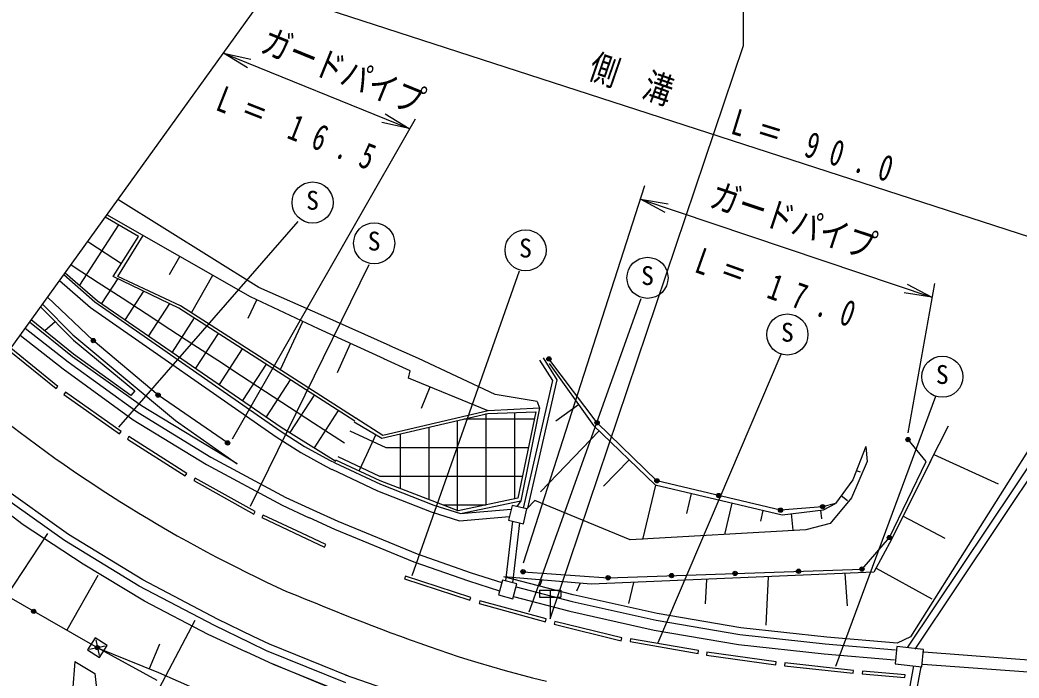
# Model space of a CAD drawing. Units: millimetres, scale not verified. Extents: x 40000 to 680000, y 20000 to 380000.
# Drawn here: x 103672 to 173696, y 295616 to 341696 of the extents above; entities that cross this region are included whole.
import ezdxf
from ezdxf.enums import TextEntityAlignment as Align

# ---------------------------------------------------------------- set-up
doc = ezdxf.new("R2010")
doc.units = ezdxf.units.MM
doc.header["$LTSCALE"] = 1000
doc.layers.add('M-BGD', color=7, linetype='Continuous', lineweight=25)
doc.styles.add('ＭＳ ゴシック', font='')
doc.styles.get('ＭＳ ゴシック').set_extended_font_data('MS Gothic')

msp = doc.modelspace()

# ---------------------------------------------------------------- linework, layer by layer
at = {"layer": 'M-BGD'}
for p, q in [((101009, 315914), (122780, 346125)), ((121130, 343780), (186992, 322423)), ((154374, 339920), (154374, 343118)), ((140840, 299770), (154374, 339920)), ((117948, 339379), (130948, 334099)), ((118571, 312359), (131391, 334773)), ((138965, 303684), (147477, 330096)), ((120405, 322958), (110528, 329124)), ((147170, 329144), (167579, 322276)), ((119819, 322313), (109762, 328060)), ((110583, 327346), (108864, 324708)), ((110592, 313190), (123180, 327584)), ((110527, 323743), (112306, 326607)), ((108417, 326193), (108572, 326092)), ((108572, 326092), (110782, 324652)), ((114148, 323873), (114872, 325140)), ((107246, 324569), (107480, 324417)), ((107480, 324417), (109155, 323324)), ((108864, 324708), (107839, 323137)), ((119827, 307660), (128152, 324585)), ((106742, 323870), (108919, 321962)), ((110523, 323591), (109388, 321850)), ((114916, 321677), (110527, 323743)), ((115710, 321225), (117190, 323815)), ((131157, 302797), (138680, 324120)), ((106449, 323463), (108610, 321567)), ((109155, 323324), (110831, 322232)), ((124967, 320948), (120405, 322958)), ((165933, 312787), (167795, 323247)), ((108812, 319248), (105604, 322291)), ((110831, 322232), (112506, 321140)), ((112339, 322715), (111035, 320715)), ((124602, 320060), (119819, 322313)), ((139366, 300259), (147208, 322199)), ((105246, 321794), (107382, 319642)), ((108610, 321567), (121639, 312510)), ((108919, 321962), (121917, 312925)), ((114155, 321838), (112683, 319579)), ((127228, 313796), (114916, 321677)), ((119656, 320806), (120267, 322102)), ((112506, 321140), (114182, 320048)), ((115886, 320831), (114330, 318444)), ((129624, 318868), (124967, 320948)), ((104032, 320110), (107051, 317748)), ((107351, 318111), (104339, 320535)), ((106137, 320563), (105423, 319922)), ((114182, 320048), (115857, 318956)), ((121924, 317232), (123501, 320579)), ((129195, 317959), (124602, 320060)), ((103681, 319622), (106691, 317268)), ((107382, 319642), (114569, 313650)), ((117569, 319750), (115978, 317309)), ((106333, 316039), (103034, 318724)), ((113355, 315426), (108812, 319248)), ((115857, 318956), (117533, 317863)), ((119252, 318670), (117625, 316174)), ((125916, 317016), (126840, 319036)), ((131605, 317988), (129594, 318882)), ((102917, 318562), (106207, 315884)), ((112194, 314679), (107351, 318111)), ((131022, 317128), (129167, 317973)), ((136970, 315473), (131605, 317988)), ((140337, 318042), (141310, 316507)), ((144123, 313493), (140747, 317965)), ((148399, 298103), (157024, 318289)), ((106691, 317268), (111616, 313707)), ((107051, 317748), (111949, 314207)), ((117533, 317863), (119208, 316771)), ((120935, 317589), (119272, 315039)), ((140084, 317881), (140990, 316452)), ((140762, 317641), (143864, 313305)), ((119208, 316771), (120884, 315679)), ((122618, 316508), (120920, 313904)), ((130910, 316615), (131022, 317128)), ((136495, 314333), (130910, 316615)), ((106207, 315884), (106333, 316039)), ((131816, 314510), (132424, 315997)), ((140990, 316452), (138948, 307520)), ((141310, 316507), (139252, 307504)), ((106860, 315637), (106745, 315474)), ((106745, 315474), (110645, 312706)), ((110761, 312869), (106860, 315637)), ((118222, 312077), (113355, 315426)), ((120884, 315679), (122559, 314587)), ((124301, 315428), (122586, 312797)), ((139920, 314976), (136970, 315473)), ((160847, 296443), (167876, 315351)), ((118899, 310622), (112194, 314679)), ((122559, 314587), (124234, 313495)), ((140083, 314501), (136495, 314333)), ((140083, 314501), (138782, 308014)), ((139920, 314976), (140083, 314501)), ((141226, 313632), (142816, 314769)), ((111616, 313707), (116754, 310560)), ((111949, 314207), (117053, 311080)), ((125984, 314347), (124285, 311742)), ((129098, 312600), (127207, 313806)), ((129033, 312409), (136465, 314144)), ((136495, 314333), (129098, 312600)), ((134792, 313754), (137323, 313754)), ((136323, 314139), (136323, 312754)), ((136465, 314144), (139819, 314260)), ((137323, 313754), (139715, 313754)), ((138323, 314208), (138323, 312754)), ((139819, 314260), (138576, 308216)), ((176638, 313862), (165874, 297770)), ((175869, 314005), (166087, 298499)), ((114569, 313650), (118899, 310622)), ((124234, 313495), (126414, 312074)), ((127089, 313554), (129033, 312409)), ((132323, 313177), (132323, 310754)), ((134323, 313644), (134323, 310754)), ((143864, 313305), (148190, 309137)), ((148316, 309425), (144123, 313493)), ((177060, 313594), (166392, 297629)), ((167446, 310717), (168745, 313269)), ((110645, 312706), (110761, 312869)), ((111312, 312522), (111205, 312353)), ((111205, 312353), (115261, 309778)), ((115368, 309947), (111312, 312522)), ((121639, 312510), (123354, 311401)), ((121917, 312925), (123611, 311830)), ((126795, 312929), (129316, 311754)), ((127980, 311273), (128622, 312651)), ((130323, 312710), (130323, 310754)), ((136323, 312754), (136323, 310754)), ((138323, 312754), (138323, 310754)), ((140150, 308662), (144258, 312926)), ((167194, 310775), (165916, 312313)), ((123611, 311830), (125356, 310866)), ((129316, 311754), (131323, 311754)), ((131323, 311754), (133323, 311754)), ((133323, 311754), (135323, 311754)), ((135323, 311754), (137323, 311754)), ((137323, 311754), (139303, 311754)), ((162948, 311826), (162059, 309483)), ((162948, 311826), (163060, 310766)), ((117053, 311080), (122309, 308245)), ((123354, 311401), (125129, 310421)), ((125944, 311119), (128872, 309754)), ((127439, 310114), (127980, 311273)), ((167722, 311259), (172243, 309204)), ((116754, 310560), (122042, 307708)), ((125129, 310421), (125541, 310227)), ((125356, 310866), (125755, 310679)), ((125527, 310233), (128738, 308730)), ((125740, 310686), (128935, 309190)), ((128917, 309431), (125822, 310861)), ((130323, 310754), (130323, 308888)), ((132323, 310754), (132323, 308115)), ((134323, 310754), (134323, 308754)), ((136323, 310754), (136323, 307734)), ((138323, 310754), (138323, 308162)), ((144581, 309042), (146366, 310894)), ((163060, 310766), (161950, 308232)), ((164608, 305454), (167194, 310775)), ((167517, 310858), (164786, 305363)), ((115261, 309778), (115368, 309947)), ((115951, 309616), (115854, 309442)), ((120154, 307270), (115951, 309616)), ((128872, 309754), (131323, 309754)), ((131323, 309754), (133323, 309754)), ((133323, 309754), (135323, 309754)), ((135323, 309754), (137323, 309754)), ((137323, 309754), (138892, 309754)), ((162593, 310023), (162305, 310132)), ((103904, 306353), (99885, 309378)), ((107065, 305666), (102220, 309112)), ((115854, 309442), (120056, 307096)), ((134383, 307320), (128917, 309431)), ((128935, 309190), (132671, 307728)), ((147335, 305307), (148233, 309127)), ((148190, 309137), (157085, 307048)), ((156978, 307369), (148316, 309425)), ((162059, 309483), (160831, 307842)), ((106789, 305248), (101918, 308713)), ((122309, 308245), (124199, 307385)), ((128738, 308730), (132503, 307256)), ((134323, 308754), (134323, 307307)), ((138576, 308216), (134383, 307320)), ((150406, 307143), (150734, 308539)), ((161950, 308232), (160463, 306435)), ((161675, 308029), (161224, 308367)), ((122042, 307708), (123943, 306843)), ((132671, 307728), (134546, 307126)), ((133323, 307754), (136323, 307754)), ((134546, 307126), (138782, 308014)), ((134546, 307126), (138100, 307449)), ((138161, 307706), (137915, 306668)), ((139209, 307458), (138161, 307706)), ((138782, 308014), (138487, 307635)), ((138963, 306420), (139209, 307458)), ((139209, 307458), (139768, 308047)), ((146451, 305299), (139768, 308047)), ((153065, 305655), (153585, 307870)), ((159930, 307613), (156978, 307369)), ((160831, 307842), (159930, 307613)), ((159997, 307396), (160831, 307842)), ((120056, 307096), (120154, 307270)), ((120711, 307030), (120626, 306849)), ((120626, 306849), (123340, 305567)), ((123425, 305748), (120711, 307030)), ((123934, 306847), (125710, 306042)), ((124190, 307390), (125948, 306593)), ((132503, 307256), (134490, 306619)), ((134490, 306619), (137978, 306935)), ((155597, 306605), (155773, 307356)), ((157085, 307048), (159997, 307396)), ((157876, 305972), (157738, 307126)), ((159870, 306763), (159798, 307372)), ((165575, 306951), (168500, 305416)), ((108104, 303585), (103904, 306353)), ((125710, 306042), (131289, 303745)), ((125948, 306593), (131501, 304306)), ((137731, 302412), (138224, 306595)), ((137915, 306668), (138963, 306420)), ((138219, 302279), (138714, 306479)), ((160463, 306435), (158756, 305992)), ((105594, 305727), (95289, 290089)), ((112272, 302490), (107065, 305666)), ((123334, 305570), (125026, 304774)), ((125111, 304955), (123419, 305751)), ((158756, 305992), (146451, 305299)), ((162691, 303241), (164608, 305454)), ((164786, 305363), (163517, 303017)), ((112025, 302055), (106789, 305248)), ((125026, 304774), (125111, 304955)), ((131501, 304306), (135301, 302992)), ((112410, 301006), (108104, 303585)), ((131289, 303745), (135111, 302422)), ((144896, 302633), (162691, 303241)), ((163674, 303309), (167584, 301164)), ((109099, 297739), (100166, 302828)), ((109130, 302784), (106952, 298962)), ((130683, 302754), (130621, 302563)), ((130621, 302563), (135212, 301069)), ((135274, 301259), (130683, 302754)), ((135301, 302992), (137439, 302309)), ((142453, 301443), (137594, 302705)), ((143718, 302182), (137594, 302705)), ((138934, 303055), (144896, 302633)), ((163517, 303017), (143718, 302182)), ((151793, 302523), (151704, 300813)), ((156123, 302705), (155943, 299327)), ((161495, 302932), (161653, 300678)), ((117301, 299283), (112025, 302055)), ((117526, 299729), (112272, 302490)), ((135111, 302422), (137281, 301730)), ((137485, 302479), (137201, 301437)), ((138500, 302202), (137485, 302479)), ((138216, 301161), (138500, 302202)), ((138444, 301997), (142375, 300973)), ((140240, 302479), (140119, 302090)), ((142939, 302249), (142679, 301698)), ((146680, 302307), (146316, 300838)), ((135212, 301069), (135274, 301259)), ((137201, 301437), (138216, 301161)), ((138260, 301321), (142210, 300293)), ((140090, 301770), (141590, 301770)), ((140090, 301770), (140090, 301270)), ((140090, 301270), (141590, 301270)), ((140840, 301770), (140840, 299770)), ((141590, 301770), (141590, 301270)), ((148334, 300139), (142453, 301443)), ((116870, 298674), (112410, 301006)), ((135906, 301025), (135853, 300832)), ((135853, 300832), (140497, 299558)), ((140550, 299751), (135906, 301025)), ((142375, 300973), (148264, 299659)), ((120015, 298529), (117526, 299729)), ((140497, 299558), (140550, 299751)), ((142210, 300293), (148129, 298972)), ((154208, 299129), (148334, 300139)), ((115930, 299649), (106412, 281645)), ((119801, 298077), (117301, 299283)), ((141154, 299580), (141106, 299386)), ((141106, 299386), (145818, 298230)), ((145866, 298424), (141154, 299580)), ((148264, 299659), (154126, 298659)), ((160221, 298480), (154208, 299129)), ((108953, 298431), (108407, 297594)), ((119508, 297455), (116870, 298674)), ((121152, 297983), (120021, 298526)), ((145818, 298230), (145866, 298424)), ((146473, 298370), (146438, 298173)), ((151238, 297537), (146473, 298370)), ((148129, 298972), (154029, 297966)), ((154126, 298659), (160118, 298007)), ((165152, 298057), (160221, 298480)), ((166087, 298499), (165152, 298057)), ((109652, 297856), (108545, 297623)), ((108982, 298293), (109216, 297186)), ((109099, 297739), (113371, 295992)), ((113282, 295436), (109099, 297739)), ((113440, 297974), (112736, 296252)), ((120950, 297525), (119808, 298073)), ((126699, 295748), (121152, 297983)), ((146438, 298173), (151203, 297340)), ((154029, 297966), (160050, 297310)), ((160118, 298007), (165036, 297582)), ((165141, 297814), (165008, 296602)), ((167009, 297610), (165141, 297814)), ((166876, 296398), (167009, 297610)), ((108407, 297594), (109245, 297047)), ((121446, 296563), (119516, 297452)), ((126512, 295284), (120950, 297525)), ((151203, 297340), (151238, 297537)), ((151815, 297417), (151787, 297219)), ((151787, 297219), (156646, 296549)), ((156673, 296747), (151815, 297417)), ((160050, 297310), (164976, 296884)), ((167017, 297437), (177145, 296693)), ((107510, 296770), (107364, 294661)), ((107510, 296770), (108918, 295929)), ((126137, 294627), (121413, 296580)), ((126123, 294671), (121446, 296563)), ((156646, 296549), (156673, 296747)), ((157278, 296672), (157256, 296473)), ((157256, 296473), (162063, 295950)), ((162085, 296149), (157278, 296672)), ((166311, 296460), (164824, 288458)), ((165008, 296602), (166876, 296398)), ((166809, 296405), (165316, 288367)), ((166954, 296589), (177083, 295846)), ((108918, 295929), (109220, 293137)), ((113371, 295992), (116134, 294791)), ((131194, 294182), (126487, 295808)), ((162063, 295950), (162085, 296149)), ((162716, 296101), (162699, 295902)), ((162699, 295902), (165695, 295646)), ((165712, 295845), (162716, 296101)), ((165695, 295646), (165712, 295845))]:
    msp.add_line(p, q, dxfattribs=at)
for points in [[(119617, 338354), (117948, 339379), (119859, 338951)], [(129279, 335125), (130948, 334099), (129037, 334528)], [(148898, 328223), (147170, 329144), (149104, 328833)], [(127138, 313606), (114804, 321525), (110208, 323743), (111977, 326543), (109639, 327890)], [(106837, 324001), (109114, 322038), (121979, 313174), (125810, 310795)], [(165851, 323198), (167579, 322276), (165646, 322587)], [(105108, 321602), (107423, 319265), (111716, 315720), (111449, 315402), (107418, 318301), (104461, 320704)], [(122362, 301678), (123025, 301409), (123689, 301140), (124352, 300872), (125016, 300605), (125680, 300339), (126344, 300074), (127009, 299812), (127675, 299551), (128341, 299293), (129009, 299038), (129677, 298786), (130347, 298537), (131017, 298292), (131689, 298051), (132363, 297814), (133037, 297582), (133713, 297355), (134391, 297133), (135071, 296916), (135753, 296706), (136710, 296421), (137670, 296148), (138634, 295887), (139602, 295637), (140572, 295397)], [(109245, 297047), (109791, 297885), (108953, 298431)]]:
    msp.add_lwpolyline(points, dxfattribs=at)
for centre, radius in [((124179, 328913), 1440), ((128496, 326056), 1440), ((139108, 325569), 1440), ((147657, 323641), 1440), ((157462, 319672), 1440), ((108812, 319248), 150), ((108812, 319248), 100), ((108812, 319248), 50), ((140747, 317965), 150), ((140747, 317965), 100), ((140747, 317965), 50), ((168319, 316714), 1440), ((113355, 315426), 150), ((113355, 315426), 100), ((113355, 315426), 50), ((144123, 313493), 150), ((144123, 313493), 100), ((144123, 313493), 50), ((165916, 312313), 150), ((165916, 312313), 100), ((165916, 312313), 50), ((118222, 312077), 150), ((118222, 312077), 100), ((118222, 312077), 50), ((148316, 309425), 150), ((148316, 309425), 100), ((148316, 309425), 50), ((152647, 308397), 150), ((152647, 308397), 100), ((152647, 308397), 50), ((156978, 307369), 150), ((156978, 307369), 100), ((156978, 307369), 50), ((159930, 307613), 150), ((159930, 307613), 100), ((159930, 307613), 50), ((164608, 305454), 150), ((164608, 305454), 100), ((164608, 305454), 50), ((138934, 303055), 150), ((158242, 303089), 150), ((162691, 303241), 150), ((162691, 303241), 100), ((162691, 303241), 50), ((138934, 303055), 100), ((138934, 303055), 50), ((144896, 302633), 150), ((144896, 302633), 100), ((144896, 302633), 50), ((149345, 302785), 150), ((149345, 302785), 100), ((149345, 302785), 50), ((153794, 302937), 150), ((153794, 302937), 100), ((153794, 302937), 50), ((158242, 303089), 100), ((158242, 303089), 50), ((104632, 300284), 150), ((104632, 300284), 100), ((104632, 300284), 50), ((109099, 297739), 150), ((109099, 297739), 100), ((109099, 297739), 50)]:
    msp.add_circle(centre, radius, dxfattribs=at)
msp.add_arc((163893, 392646), 100000, 231.1232, 245.46245, dxfattribs=at)

# ---------------------------------------------------------------- texts
at = {"layer": 'M-BGD', "style": 'ＭＳ ゴシック', "width": 0.8}
for s, rotation, p in [('ガードパイプ', 337.9, (120224, 339019)), ('側\u3000溝', 340.9, (143221, 337159)), ('ガードパイプ', 341.6, (151735, 328156))]:
    msp.add_text(s, height=1833, rotation=rotation, dxfattribs=at).set_placement(p, align=Align.BOTTOM_LEFT)
at = {"layer": 'M-BGD', "style": 'ＭＳ ゴシック'}
for p in [(123729, 328013), (128046, 325156), (138658, 324669), (147207, 322741), (157012, 318772), (167869, 315814)]:
    msp.add_text('S', height=1320, dxfattribs=at).set_placement(p, align=Align.BOTTOM_LEFT)
at = {"layer": 'M-BGD', "char_height": 1833, "attachment_point": 7, "style": 'ＭＳ ゴシック'}
for s, insert, rotation in [('\\T2.05;\\W0.7;L＝16.5', (117288, 335398), 338.5), ('\\T2.05;\\W0.7;L＝90.0', (153398, 333734), 342.9), ('\\T2.05;\\W0.7;L＝17.0', (150854, 324046), 340.4)]:
    msp.add_mtext(s, dxfattribs=dict(at, insert=insert, rotation=rotation))

doc.saveas('drawing.dxf')
